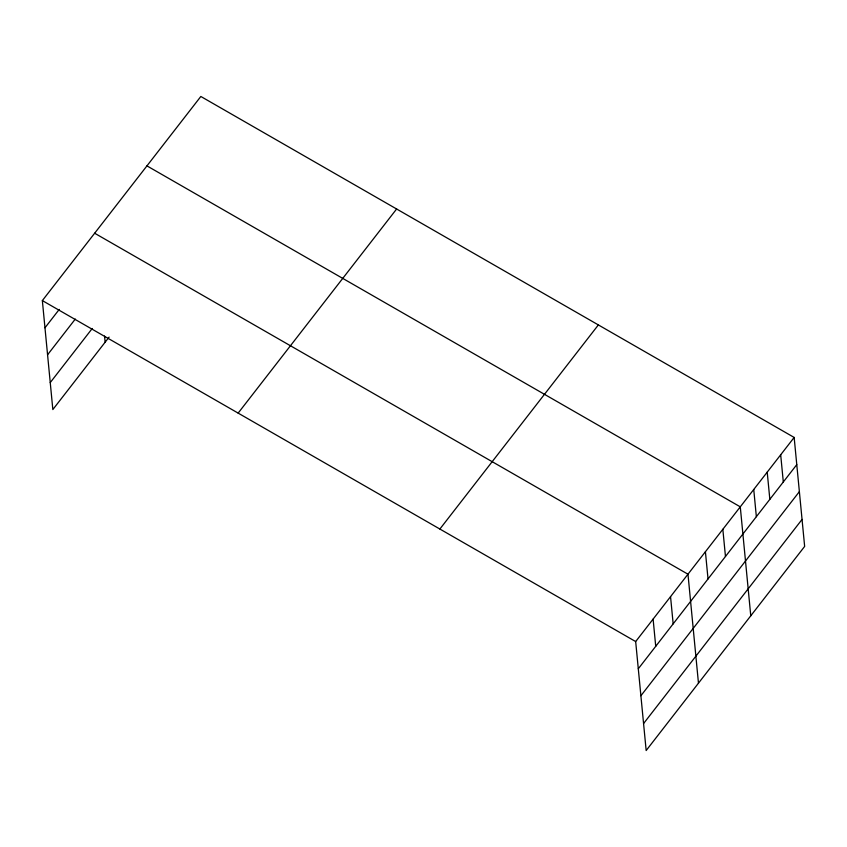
<?xml version="1.0" encoding="UTF-8"?>
<svg xmlns="http://www.w3.org/2000/svg" width="847" height="847" viewBox="0 0 847 847"><rect width="100%" height="100%" fill="white"/><g stroke="black" fill="none" stroke-linecap="round" stroke-linejoin="round"><path stroke-width="1.27" d="M109.104 337.095L52.842 409.556L42.35 300.59L200.834 96.473L794.158 437.444L804.65 546.41L646.166 750.527L635.673 641.56L794.158 437.444M44.965 327.789L59.237 309.42M47.57 354.777L75.298 319.054M50.248 382.579L92.238 328.488M238.145 413.114L396.629 208.987M439.879 529.036L598.363 324.92M638.299 668.759L796.773 464.643M640.893 695.747L799.377 491.631M643.572 723.539L802.056 519.423M146.944 165.874L740.278 506.834L750.77 615.811M94.652 233.232L687.976 574.202L698.468 683.169M42.35 300.59L635.673 641.56M780.69 454.786L783.306 481.996M767.213 472.139L769.838 499.338M753.745 489.492L756.36 516.691M722.84 529.29L725.466 556.5M705.413 551.746L708.028 578.946M670.549 596.648L673.164 623.858M653.111 619.104L655.726 646.303M104.552 336.068L105.144 342.199"/></g></svg>
